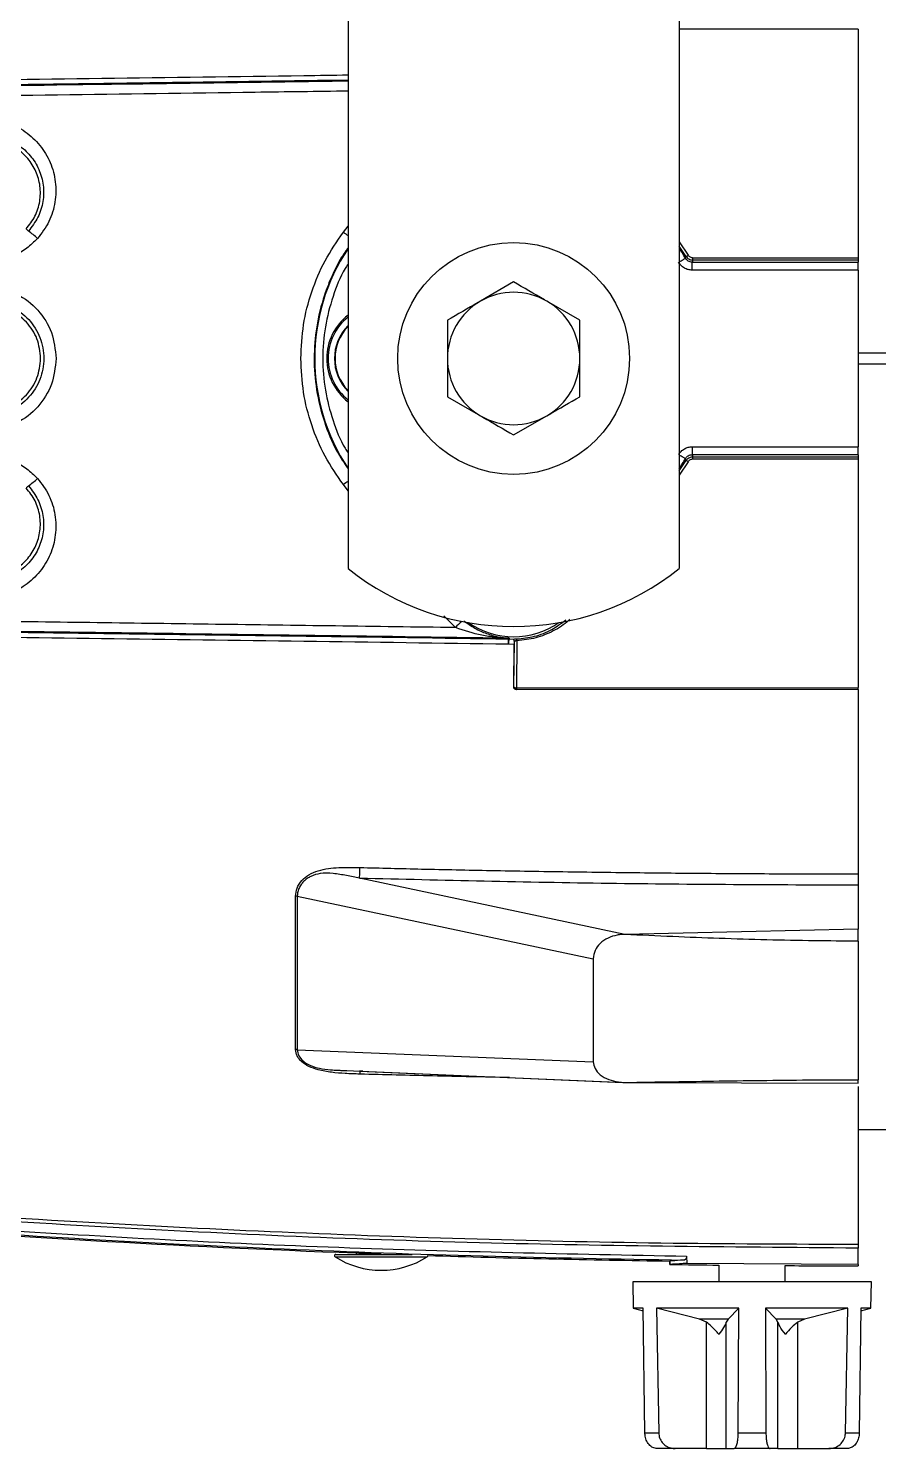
# Model space of a CAD drawing. Extents: x 17.3 to 113.1, y 4.8 to 84.5.
# Drawn here: x 23.62 to 26.83, y 31.74 to 37.1 of the extents above; entities that cross this region are included whole.
import ezdxf

# ---------------------------------------------------------------- set-up
doc = ezdxf.new("R2010")
doc.units = 0
doc.header["$MEASUREMENT"] = 0
doc.layers.add('OBJECT', color=7, linetype='CONTINUOUS')

msp = doc.modelspace()

# ---------------------------------------------------------------- linework, layer by layer
at = {"layer": 'OBJECT'}
for p, q in [((24.8264, 38.8265), (24.8264, 35.0639)), ((26.0764, 38.8265), (26.0764, 35.0639)), ((26.7514, 37.0991), (26.0764, 37.0994)), ((26.7514, 37.0991), (26.7514, 36.2368)), ((24.8088, 36.3328), (24.8264, 36.356)), ((26.0764, 36.2971), (26.11, 36.2467)), ((26.1013, 36.2428), (26.0764, 36.2802)), ((26.0996, 36.2346), (26.1013, 36.2428)), ((26.1271, 36.2281), (26.1255, 36.2198)), ((26.1255, 36.2198), (26.7514, 36.2198)), ((26.1255, 36.1898), (26.1255, 36.2198)), ((26.7514, 36.1898), (26.1255, 36.1898)), ((26.7514, 36.228), (26.1271, 36.2281)), ((26.1272, 36.2369), (26.7514, 36.2368)), ((26.7514, 36.228), (26.7514, 36.2198)), ((26.7514, 36.1898), (26.7514, 36.2198)), ((26.7514, 36.1898), (26.7514, 35.5232)), ((25.4514, 36.1452), (25.3264, 36.073)), ((25.7014, 36.0008), (25.5764, 36.073)), ((26.9577, 35.8765), (26.7514, 35.8765)), ((26.7514, 35.8365), (26.9577, 35.8365)), ((25.2014, 35.7121), (25.3264, 35.64)), ((25.4514, 35.5678), (25.5764, 35.64)), ((26.1255, 35.5232), (26.7514, 35.5232)), ((26.1255, 35.5232), (26.1255, 35.4932)), ((26.7514, 35.4932), (26.1255, 35.4932)), ((26.1255, 35.4932), (26.1271, 35.4849)), ((26.7514, 35.4932), (26.7514, 35.5232)), ((26.7514, 35.4932), (26.7514, 35.485)), ((26.0764, 35.4328), (26.1013, 35.4702)), ((26.11, 35.4663), (26.0764, 35.4159)), ((26.1013, 35.4702), (26.0996, 35.4783)), ((26.1271, 35.4849), (26.7514, 35.485)), ((26.7514, 35.4761), (26.1272, 35.476)), ((26.7514, 35.4761), (26.7514, 34.6139)), ((24.8264, 35.357), (24.8088, 35.3802)), ((25.2322, 34.8404), (25.1878, 34.8854)), ((25.432, 34.798), (25.4321, 34.8003)), ((25.4342, 34.7979), (25.432, 34.798)), ((25.4342, 34.8003), (25.4342, 34.7979)), ((25.4342, 34.7979), (25.4498, 34.7974)), ((25.4333, 34.7777), (25.4323, 34.7777)), ((25.4536, 34.7771), (25.4333, 34.7777)), ((25.4515, 34.6166), (25.4536, 34.7771)), ((25.4519, 34.617), (25.4541, 34.7873)), ((25.4541, 34.7873), (25.4539, 34.7907)), ((25.4639, 34.791), (25.4616, 34.6132)), ((25.4515, 34.6166), (25.4519, 34.617)), ((26.7514, 34.6071), (25.4614, 34.6065)), ((25.4614, 34.6065), (25.4618, 34.607)), ((25.4616, 34.6132), (26.7514, 34.6139)), ((26.7514, 34.6076), (25.4618, 34.607)), ((26.7514, 34.6071), (26.7514, 34.6076)), ((26.7514, 34.6071), (26.7514, 33.9109)), ((24.8702, 33.8953), (24.87, 33.8953)), ((25.8714, 33.6821), (24.8702, 33.8953)), ((26.7514, 33.8693), (26.7514, 33.7016)), ((24.6349, 33.8263), (24.6278, 33.8267)), ((24.6349, 33.8263), (25.7514, 33.5907)), ((26.7514, 33.7016), (25.8714, 33.6821)), ((26.7514, 33.657), (26.7514, 33.1339)), ((25.7514, 33.5907), (25.7514, 33.2018)), ((24.6349, 33.247), (25.7514, 33.2018)), ((24.7887, 33.1697), (25.8631, 33.124)), ((24.87, 33.166), (24.8703, 33.1648)), ((24.8702, 33.166), (25.8714, 33.1235)), ((24.8823, 33.1657), (24.8702, 33.166)), ((25.8714, 33.1235), (26.7514, 33.1209)), ((26.7514, 33.1089), (26.7514, 32.5128)), ((26.7514, 32.9465), (26.9577, 32.9465)), ((26.7514, 32.4367), (26.7514, 32.4982)), ((24.7775, 32.4655), (25.0469, 32.4655)), ((24.7802, 32.4747), (25.0454, 32.4747)), ((24.8576, 32.4799), (24.8576, 32.4747)), ((25.0454, 32.4747), (25.0687, 32.4747)), ((25.0469, 32.4655), (25.1252, 32.4655)), ((26.041, 32.4495), (26.0414, 32.4365)), ((26.041, 32.4495), (26.041, 32.4495)), ((26.0414, 32.4365), (26.041, 32.4495)), ((26.0414, 32.4365), (26.0414, 32.4365)), ((26.1043, 32.4677), (26.1047, 32.4408)), ((26.7514, 32.4367), (26.1047, 32.4408)), ((26.2264, 32.4342), (26.2264, 32.3715)), ((26.7514, 32.4367), (26.7514, 32.4315)), ((26.4764, 32.3715), (26.4764, 32.4322)), ((25.9014, 32.3715), (25.9031, 32.2715)), ((26.8014, 32.3715), (25.9014, 32.3715)), ((26.7996, 32.2715), (26.8014, 32.3715)), ((25.9031, 32.2715), (25.9407, 32.2614)), ((25.9406, 32.2715), (25.9031, 32.2715)), ((25.9469, 31.8004), (25.9406, 32.2715)), ((26.3014, 32.2715), (25.9906, 32.2715)), ((25.9906, 32.2715), (25.999, 31.8004)), ((26.153, 32.2306), (25.9906, 32.2715)), ((26.2605, 32.2306), (26.153, 32.2306)), ((26.1791, 32.2189), (26.153, 32.2306)), ((26.2605, 32.2306), (26.2539, 32.2189)), ((26.3014, 32.2715), (26.2605, 32.2306)), ((26.2992, 31.8004), (26.3014, 32.2715)), ((26.7121, 32.2715), (26.4014, 32.2715)), ((26.4014, 32.2715), (26.4035, 31.8004)), ((26.4422, 32.2306), (26.4014, 32.2715)), ((26.5497, 32.2306), (26.4422, 32.2306)), ((26.4488, 32.2189), (26.4422, 32.2306)), ((26.5497, 32.2306), (26.5236, 32.2189)), ((26.7121, 32.2715), (26.5497, 32.2306)), ((26.7037, 31.8004), (26.7121, 32.2715)), ((26.7621, 32.2715), (26.7558, 31.8004)), ((26.762, 32.2614), (26.7996, 32.2715)), ((26.7996, 32.2715), (26.7621, 32.2715)), ((26.1791, 31.7415), (26.1791, 32.2189)), ((26.2539, 31.7415), (26.2539, 32.2189)), ((26.4488, 31.7415), (26.4488, 32.2189)), ((26.5236, 31.7415), (26.5236, 32.2189)), ((25.9469, 31.8004), (25.999, 31.8004)), ((26.2992, 31.8004), (26.4035, 31.8004)), ((26.7037, 31.8004), (26.7558, 31.8004)), ((26.0614, 31.7415), (25.9936, 31.7415)), ((26.1791, 31.7415), (26.0614, 31.7415)), ((26.1791, 31.7415), (26.2539, 31.7415)), ((26.2539, 31.7415), (26.2835, 31.7415)), ((26.4192, 31.7415), (26.2835, 31.7415)), ((26.4488, 31.7415), (26.4192, 31.7415)), ((26.4488, 31.7415), (26.5236, 31.7415)), ((26.5236, 31.7415), (26.6413, 31.7415)), ((26.7091, 31.7415), (26.6413, 31.7415))]:
    msp.add_line(p, q, dxfattribs=at)
at = {"layer": 'OBJECT', "flags": 128}
for points in [[(26.0764, 36.2211), (26.0787, 36.2225), (26.0835, 36.2253), (26.088, 36.2279), (26.0919, 36.2301), (26.0951, 36.232), (26.0975, 36.2334), (26.0991, 36.2343), (26.0996, 36.2346)], [(26.0996, 35.4783), (26.0991, 35.4786), (26.0975, 35.4795), (26.0951, 35.4809), (26.0919, 35.4828), (26.088, 35.4851), (26.0835, 35.4877), (26.0787, 35.4905), (26.0764, 35.4919)]]:
    msp.add_lwpolyline(points, dxfattribs=at)
at = {"layer": 'OBJECT'}
msp.add_circle((25.4514, 35.8565), 0.4375, dxfattribs=at)
for centre, radius, start, end in [((23.9204, 36.6739), 0.4509, 226.7586, 228.2473), ((23.4449, 36.0901), 0.3031, 46.2734, 54.6876), ((25.1028, 36.7327), 0.4964, 233.6784, 236.1554), ((25.4514, 35.8565), 0.7505, 146.3835, 213.6165), ((25.4514, 35.8565), 0.7505, 30.2571, 33.6165), ((26.0961, 36.2659), 0.0237, 282.6843, 305.9634), ((25.9449, 36.235), 0.1824, 357.8107, 0.595), ((25.4514, 35.8565), 0.25, 60, 120), ((25.4514, 35.8565), 0.25, 120, 180), ((25.4514, 35.8565), 0.25, 0, 60), ((24.9514, 35.8565), 0.2056, 127.4464, 232.5536), ((24.9514, 35.8565), 0.2, 128.6822, 231.3178), ((24.9514, 35.8565), 0.1762, 135.1999, 224.8001), ((24.9514, 35.8565), 0.1739, 135.9712, 224.0288), ((25.4514, 35.8565), 0.25, 180, 240), ((25.4514, 35.8565), 0.25, 300, 0), ((25.4514, 35.8565), 0.25, 240, 300), ((25.4514, 35.8565), 0.7505, 326.3835, 329.7429), ((26.0961, 35.4471), 0.0237, 54.0366, 77.3157), ((25.9449, 35.4779), 0.1824, 359.405, 2.1893), ((23.4449, 35.6228), 0.3031, 305.3124, 313.7266), ((25.1034, 34.9794), 0.4974, 123.8477, 126.3197), ((23.9197, 35.0398), 0.45, 131.7511, 133.243), ((25.4514, 35.8445), 1, 231.3178, 308.6822), ((25.3504, 34.7444), 0.1524, 128.3966, 140.9255), ((25.4514, 35.1065), 0.3005, 235.3857, 304.6143), ((25.2297, 34.7843), 0.2027, 358.122, 3.8586), ((25.4313, 34.7479), 0.0525, 86.8041, 89.18), ((24.8924, 34.8116), 0.5419, 356.4144, 358.5566), ((25.4248, 34.7907), 0.0391, 0.3627, 10.3744), ((25.4619, 34.617), 0.01, 180.084, 269.9169), ((26.7514, 83.1045), 50.66, 263.32684, 267.85571), ((24.7802, 32.4697), 0.005, 90, 237.4319), ((24.9514, 32.7377), 0.323, 237.4319, 302.5681), ((25.1225, 32.4697), 0.005, 302.5681, 9.0281), ((26.7514, 83.1045), 50.66, 268.16308, 269.19659), ((26.7514, 83.0915), 50.66, 269.19697, 269.40622), ((26.7514, 83.0915), 50.66, 269.68898, 270)]:
    msp.add_arc(centre, radius, start, end, dxfattribs=at)
for points, knots in [([(20.7676, 36.8515), (21.2839, 36.8579), (22.3172, 36.8708), (23.6714, 36.8885), (24.5088, 36.9), (24.8264, 36.9043)], [0, 0, 0, 0, 0.382702, 0.765908, 1, 1, 1, 1]), ([(24.8264, 36.9067), (24.5192, 36.9025), (23.7026, 36.8912), (22.3797, 36.8739), (21.3672, 36.8613), (20.8613, 36.855)], [0, 0, 0, 0, 0.23178, 0.616222, 1, 1, 1, 1]), ([(20.8644, 36.8749), (21.1084, 36.878), (21.6053, 36.8843), (22.3656, 36.894), (23.1324, 36.9041), (23.9001, 36.9143), (24.4607, 36.9218), (24.7707, 36.9261), (24.8264, 36.9269)], [0, 0, 0, 0, 0.185391, 0.377506, 0.576351, 0.765931, 0.957987, 1, 1, 1, 1]), ([(20.7621, 36.8147), (21.0014, 36.8176), (21.488, 36.8234), (22.2318, 36.8327), (22.9817, 36.8422), (23.7325, 36.8521), (24.3437, 36.8603), (24.7095, 36.8653), (24.8264, 36.8669)], [0, 0, 0, 0, 0.177189, 0.360441, 0.549759, 0.730707, 0.913979, 1, 1, 1, 1]), ([(23.4639, 36.7603), (23.4897, 36.7572), (23.5411, 36.7513), (23.61, 36.715), (23.666, 36.663), (23.7053, 36.5974), (23.7252, 36.5233), (23.7235, 36.4463), (23.7015, 36.3711), (23.6701, 36.3298), (23.6544, 36.3092)], [0, 0, 0, 0, 0.125399, 0.250033, 0.374937, 0.500007, 0.625107, 0.75017, 0.875155, 1, 1, 1, 1]), ([(23.4643, 36.6986), (23.4853, 36.6967), (23.5272, 36.6928), (23.5835, 36.6646), (23.6294, 36.6235), (23.6619, 36.5711), (23.6786, 36.5113), (23.6774, 36.4488), (23.6591, 36.3875), (23.6331, 36.3542), (23.6201, 36.3375)], [0, 0, 0, 0, 0.125945, 0.251061, 0.375911, 0.500546, 0.625123, 0.749825, 0.874778, 1, 1, 1, 1]), ([(23.6114, 36.3454), (23.6237, 36.3609), (23.6481, 36.392), (23.6654, 36.4492), (23.6665, 36.5078), (23.6506, 36.5637), (23.6199, 36.6127), (23.5767, 36.6507), (23.524, 36.6764), (23.485, 36.6797), (23.4655, 36.6814)], [0, 0, 0, 0, 0.1248514, 0.2496703, 0.374509, 0.4994319, 0.6244738, 0.749587, 0.8746189, 1, 1, 1, 1]), ([(23.6544, 36.3092), (23.6414, 36.2964), (23.6156, 36.271), (23.5681, 36.244), (23.5167, 36.2258), (23.4806, 36.2231), (23.4626, 36.2217)], [0, 0, 0, 0, 0.251427, 0.50031, 0.75055, 1, 1, 1, 1]), ([(24.6483, 35.8565), (24.6503, 35.8991), (24.6543, 35.9845), (24.6868, 36.1089), (24.7363, 36.2274), (24.7846, 36.2976), (24.8088, 36.3328)], [0, 0, 0, 0, 0.249549, 0.499968, 0.749833, 1, 1, 1, 1]), ([(24.8264, 36.2746), (24.8181, 36.2626), (24.795, 36.2291), (24.765, 36.1689), (24.7305, 36.0819), (24.7051, 35.9774), (24.6955, 35.857), (24.7048, 35.7364), (24.7341, 35.6185), (24.7746, 35.5176), (24.8117, 35.4621), (24.8264, 35.4402)], [0, 0, 0, 0, 0.049424, 0.13824, 0.227356, 0.366591, 0.500406, 0.634291, 0.773557, 0.910718, 1, 1, 1, 1]), ([(26.1013, 36.2428), (26.1028, 36.2406), (26.1058, 36.2364), (26.1121, 36.2317), (26.1193, 36.2287), (26.1245, 36.2283), (26.1271, 36.2281)], [0, 0, 0, 0, 0.2497795, 0.4995782, 0.7496537, 1, 1, 1, 1]), ([(26.11, 36.2467), (26.111, 36.2453), (26.113, 36.2425), (26.1172, 36.2394), (26.122, 36.2373), (26.1255, 36.237), (26.1272, 36.2369)], [0, 0, 0, 0, 0.248699, 0.500161, 0.750977, 1, 1, 1, 1]), ([(24.8264, 36.2124), (24.8227, 36.2068), (24.7982, 36.1691), (24.7673, 36.0897), (24.7372, 35.9759), (24.7276, 35.8565), (24.7372, 35.7371), (24.7673, 35.6233), (24.7982, 35.5438), (24.8227, 35.5061), (24.8264, 35.5005)], [0, 0, 0, 0, 0.0268709, 0.1810548, 0.3394352, 0.5, 0.6605648, 0.8189452, 0.9731291, 1, 1, 1, 1]), ([(26.1255, 36.1898), (26.1203, 36.1901), (26.1099, 36.1909), (26.0954, 36.1972), (26.0826, 36.2066), (26.0767, 36.2152), (26.0737, 36.2195)], [0, 0, 0, 0, 0.2499898, 0.4998146, 0.7501668, 1, 1, 1, 1]), ([(26.1255, 36.2198), (26.1229, 36.22), (26.1177, 36.2203), (26.1105, 36.2235), (26.1041, 36.2282), (26.1011, 36.2325), (26.0996, 36.2346)], [0, 0, 0, 0, 0.249341, 0.49971, 0.74966, 1, 1, 1, 1]), ([(26.7514, 36.2368), (26.7514, 36.2357), (26.7514, 36.2341), (26.7514, 36.2321), (26.7514, 36.2309), (26.7514, 36.2298), (26.7514, 36.2289), (26.7514, 36.2282), (26.7514, 36.228), (26.7514, 36.228)], [0, 0, 0, 0, 0.235209, 0.351551, 0.467887, 0.584217, 0.700551, 0.816896, 1, 1, 1, 1]), ([(25.5764, 36.073), (25.5734, 36.0747), (25.5312, 36.0991), (25.4898, 36.1229), (25.4514, 36.1452)], [0, 0, 0, 0, 0.070214, 1, 1, 1, 1]), ([(23.4813, 36.1262), (23.5142, 36.1196), (23.5798, 36.1063), (23.6593, 36.0424), (23.714, 35.9564), (23.7211, 35.8898), (23.7246, 35.8565)], [0, 0, 0, 0, 0.250566, 0.500351, 0.750175, 1, 1, 1, 1]), ([(23.4794, 36.0715), (23.506, 36.0665), (23.5591, 36.0567), (23.6247, 36.0062), (23.6682, 35.9373), (23.6835, 35.8564), (23.6682, 35.7756), (23.6246, 35.7067), (23.559, 35.6563), (23.506, 35.6464), (23.4794, 35.6415)], [0, 0, 0, 0, 0.125649, 0.250726, 0.375502, 0.500091, 0.624668, 0.749422, 0.874515, 1, 1, 1, 1]), ([(23.6663, 35.8565), (23.6636, 35.8817), (23.658, 35.9321), (23.6153, 35.9962), (23.5543, 36.0428), (23.5048, 36.0517), (23.4799, 36.0561)], [0, 0, 0, 0, 0.249291, 0.498953, 0.749084, 1, 1, 1, 1]), ([(25.3264, 36.073), (25.3234, 36.0713), (25.2812, 36.0469), (25.2398, 36.023), (25.2014, 36.0008)], [0, 0, 0, 0, 0.070213, 1, 1, 1, 1]), ([(25.2014, 36.0008), (25.2014, 35.9909), (25.2014, 35.9439), (25.2014, 35.895), (25.2014, 35.8565)], [0, 0, 0, 0, 0.211002, 1, 1, 1, 1]), ([(25.7014, 35.8565), (25.7014, 35.895), (25.7014, 35.9439), (25.7014, 35.9909), (25.7014, 36.0008)], [0, 0, 0, 0, 0.788998, 1, 1, 1, 1]), ([(23.4799, 35.6568), (23.5047, 35.6613), (23.5543, 35.6701), (23.6153, 35.7167), (23.658, 35.7809), (23.6636, 35.8313), (23.6663, 35.8565)], [0, 0, 0, 0, 0.250681, 0.500935, 0.750645, 1, 1, 1, 1]), ([(23.7246, 35.8565), (23.7211, 35.8232), (23.714, 35.7565), (23.6592, 35.6705), (23.5797, 35.6066), (23.5141, 35.5934), (23.4813, 35.5868)], [0, 0, 0, 0, 0.24993, 0.499886, 0.749919, 1, 1, 1, 1]), ([(24.8088, 35.3802), (24.7846, 35.4153), (24.7363, 35.4856), (24.6868, 35.6041), (24.6543, 35.7285), (24.6503, 35.8137), (24.6483, 35.8565)], [0, 0, 0, 0, 0.250229, 0.500882, 0.749824, 1, 1, 1, 1]), ([(25.2014, 35.8565), (25.2014, 35.8452), (25.2014, 35.7963), (25.2014, 35.7487), (25.2014, 35.7121)], [0, 0, 0, 0, 0.2318492, 1, 1, 1, 1]), ([(25.7014, 35.7121), (25.7014, 35.7487), (25.7014, 35.7963), (25.7014, 35.8452), (25.7014, 35.8565)], [0, 0, 0, 0, 0.7681508, 1, 1, 1, 1]), ([(25.5764, 35.64), (25.5793, 35.6417), (25.6215, 35.6661), (25.6629, 35.6899), (25.7014, 35.7121)], [0, 0, 0, 0, 0.070213, 1, 1, 1, 1]), ([(25.3264, 35.64), (25.3293, 35.6383), (25.3715, 35.6139), (25.4129, 35.59), (25.4514, 35.5678)], [0, 0, 0, 0, 0.070214, 1, 1, 1, 1]), ([(23.4626, 35.4912), (23.4807, 35.4899), (23.5168, 35.4871), (23.5683, 35.4689), (23.6157, 35.4419), (23.6415, 35.4165), (23.6544, 35.4038)], [0, 0, 0, 0, 0.250785, 0.500021, 0.750018, 1, 1, 1, 1]), ([(26.0737, 35.4934), (26.0767, 35.4977), (26.0826, 35.5064), (26.0954, 35.5157), (26.1099, 35.522), (26.1203, 35.5228), (26.1255, 35.5232)], [0, 0, 0, 0, 0.250003, 0.499813, 0.750165, 1, 1, 1, 1]), ([(26.0996, 35.4783), (26.1011, 35.4805), (26.1041, 35.4848), (26.1104, 35.4895), (26.1177, 35.4926), (26.1229, 35.493), (26.1255, 35.4932)], [0, 0, 0, 0, 0.2494547, 0.4998675, 0.749774, 1, 1, 1, 1]), ([(26.1013, 35.4702), (26.1028, 35.4723), (26.1057, 35.4766), (26.1121, 35.4812), (26.1193, 35.4843), (26.1245, 35.4847), (26.1271, 35.4849)], [0, 0, 0, 0, 0.24939, 0.499166, 0.749323, 1, 1, 1, 1]), ([(26.1272, 35.476), (26.1255, 35.4759), (26.122, 35.4757), (26.1172, 35.4735), (26.113, 35.4705), (26.111, 35.4677), (26.11, 35.4663)], [0, 0, 0, 0, 0.248921, 0.499835, 0.751191, 1, 1, 1, 1]), ([(26.7514, 35.485), (26.7514, 35.4849), (26.7514, 35.4847), (26.7514, 35.4837), (26.7514, 35.4827), (26.7514, 35.4815), (26.7514, 35.4802), (26.7514, 35.4784), (26.7514, 35.477), (26.7514, 35.4761)], [0, 0, 0, 0, 0.235207, 0.351552, 0.467887, 0.584228, 0.700573, 0.816902, 1, 1, 1, 1]), ([(23.6544, 35.4038), (23.6701, 35.3832), (23.7015, 35.3419), (23.7235, 35.2667), (23.7252, 35.1897), (23.7053, 35.1156), (23.666, 35.0499), (23.61, 34.9979), (23.5411, 34.9617), (23.4897, 34.9557), (23.4639, 34.9527)], [0, 0, 0, 0, 0.124845, 0.24983, 0.374893, 0.499993, 0.625062, 0.749967, 0.874601, 1, 1, 1, 1]), ([(23.6201, 35.3755), (23.6332, 35.3587), (23.6592, 35.3253), (23.6774, 35.2641), (23.6786, 35.2017), (23.6619, 35.1419), (23.6294, 35.0895), (23.5835, 35.0483), (23.5271, 35.0202), (23.4853, 35.0163), (23.4643, 35.0143)], [0, 0, 0, 0, 0.1256654, 0.2503632, 0.3748706, 0.4993744, 0.6239874, 0.748872, 0.8742199, 1, 1, 1, 1]), ([(23.4655, 35.0316), (23.485, 35.0332), (23.5239, 35.0365), (23.5765, 35.0621), (23.6198, 35.1001), (23.6506, 35.149), (23.6664, 35.205), (23.6654, 35.2635), (23.6482, 35.3209), (23.6237, 35.352), (23.6114, 35.3676)], [0, 0, 0, 0, 0.124906, 0.249953, 0.375022, 0.500104, 0.625116, 0.749959, 0.874676, 1, 1, 1, 1]), ([(25.2322, 34.8404), (24.93, 34.8446), (24.3302, 34.8529), (23.4289, 34.8649), (22.5291, 34.8765), (21.6383, 34.8877), (21.0503, 34.8948), (20.7621, 34.8982)], [0, 0, 0, 0, 0.2022766, 0.4015017, 0.6039518, 0.8059482, 1, 1, 1, 1]), ([(25.4321, 34.8003), (24.9125, 34.8075), (23.8731, 34.8218), (22.3172, 34.8422), (21.2839, 34.855), (20.7676, 34.8614)], [0, 0, 0, 0, 0.333336, 0.666886, 1, 1, 1, 1]), ([(20.8613, 34.8579), (21.3672, 34.8516), (22.3797, 34.839), (23.9043, 34.819), (24.9229, 34.805), (25.432, 34.798)], [0, 0, 0, 0, 0.33303, 0.666639, 1, 1, 1, 1]), ([(25.263, 34.8665), (25.2769, 34.8566), (25.3047, 34.8367), (25.3491, 34.8173), (25.3906, 34.8053), (25.4221, 34.8013), (25.4332, 34.8004), (25.4341, 34.8003), (25.4342, 34.8003), (25.4342, 34.8003)], [0, 0, 0, 0, 0.249937, 0.500626, 0.749427, 0.968478, 0.986306, 0.993527, 1, 1, 1, 1]), ([(25.4632, 34.7978), (25.4856, 34.8001), (25.5317, 34.805), (25.5955, 34.8301), (25.6313, 34.8569), (25.6483, 34.8697)], [0, 0, 0, 0, 0.330582, 0.680069, 1, 1, 1, 1]), ([(25.6626, 34.8718), (25.6613, 34.8704), (25.6442, 34.8518), (25.6012, 34.8265), (25.5356, 34.7983), (25.4878, 34.7934), (25.4639, 34.791)], [0, 0, 0, 0, 0.02736, 0.351619, 0.675255, 1, 1, 1, 1]), ([(25.4323, 34.7777), (25.1746, 34.7813), (24.6624, 34.7884), (23.8996, 34.7987), (23.1319, 34.8089), (22.3652, 34.8189), (21.6051, 34.8287), (21.1083, 34.8349), (20.8644, 34.838)], [0, 0, 0, 0, 0.168843, 0.335534, 0.500076, 0.67255, 0.839189, 1, 1, 1, 1]), ([(25.4321, 34.8003), (25.4321, 34.8003), (25.4321, 34.8003), (25.432, 34.8004), (25.4316, 34.8004), (25.4176, 34.8011), (25.381, 34.8037), (25.3155, 34.8131), (25.2653, 34.8295), (25.2322, 34.8404)], [0, 0, 0, 0, 0.001142, 0.002301, 0.004791, 0.01068, 0.246792, 0.502027, 1, 1, 1, 1]), ([(25.4498, 34.7974), (25.4497, 34.7973), (25.4495, 34.7971), (25.4507, 34.7952), (25.4526, 34.7925), (25.4539, 34.7907)], [0, 0, 0, 0, 0.252438, 0.503217, 1, 1, 1, 1]), ([(25.4498, 34.7974), (25.4517, 34.7975), (25.4546, 34.7975), (25.4594, 34.7976), (25.462, 34.7977), (25.4632, 34.7978)], [0, 0, 0, 0, 0.499445, 0.751584, 1, 1, 1, 1]), ([(25.4539, 34.7907), (25.4538, 34.7881), (25.4537, 34.7842), (25.4536, 34.779), (25.4536, 34.7771)], [0, 0, 0, 0, 0.6495649, 1, 1, 1, 1]), ([(25.4639, 34.791), (25.4632, 34.7909), (25.4619, 34.7908), (25.4594, 34.7903), (25.4567, 34.7896), (25.4546, 34.7885), (25.4542, 34.7877), (25.4541, 34.7873)], [0, 0, 0, 0, 0.117751, 0.236264, 0.479976, 0.736393, 1, 1, 1, 1]), ([(25.4614, 34.6065), (25.4603, 34.6066), (25.4583, 34.6068), (25.4555, 34.6083), (25.4533, 34.6105), (25.4518, 34.6134), (25.4516, 34.6155), (25.4515, 34.6166)], [0, 0, 0, 0, 0.1904146, 0.380721, 0.5749326, 0.7832683, 1, 1, 1, 1]), ([(25.4519, 34.617), (25.4519, 34.6169), (25.4519, 34.6169), (25.4519, 34.6167), (25.4521, 34.6162), (25.4528, 34.6154), (25.4544, 34.6144), (25.4569, 34.6137), (25.4592, 34.6134), (25.4608, 34.6133), (25.4616, 34.6132)], [0, 0, 0, 0, 0.013718, 0.037881, 0.117462, 0.241308, 0.499767, 0.695357, 0.834141, 1, 1, 1, 1]), ([(25.4616, 34.6132), (25.4616, 34.6124), (25.4617, 34.6106), (25.4617, 34.6087), (25.4618, 34.6073), (25.4618, 34.6071), (25.4618, 34.607)], [0, 0, 0, 0, 0.249948, 0.499967, 0.749993, 1, 1, 1, 1]), ([(26.7514, 34.6076), (26.7514, 34.6076), (26.7514, 34.6077), (26.7514, 34.6082), (26.7514, 34.6089), (26.7514, 34.6099), (26.7514, 34.6111), (26.7514, 34.6124), (26.7514, 34.6134), (26.7514, 34.6139)], [0, 0, 0, 0, 0.143851, 0.287677, 0.431526, 0.575369, 0.719208, 0.857742, 1, 1, 1, 1]), ([(24.6278, 33.8267), (24.6291, 33.8372), (24.6318, 33.8581), (24.6504, 33.8863), (24.678, 33.9092), (24.7251, 33.9289), (24.7917, 33.9361), (24.8444, 33.9353), (24.8708, 33.935)], [0, 0, 0, 0, 0.125023, 0.250261, 0.372599, 0.500558, 0.750171, 1, 1, 1, 1]), ([(24.87, 33.8953), (24.8702, 33.9024), (24.8706, 33.9166), (24.8707, 33.9288), (24.8708, 33.935)], [0, 0, 0, 0, 0.499997, 1, 1, 1, 1]), ([(24.8708, 33.935), (24.9486, 33.933), (25.1135, 33.9289), (25.375, 33.9236), (25.6554, 33.9189), (25.9382, 33.9152), (26.2139, 33.9127), (26.4826, 33.9112), (26.6618, 33.911), (26.7514, 33.9109)], [0, 0, 0, 0, 0.124105, 0.263212, 0.41732, 0.571428, 0.714286, 0.857143, 1, 1, 1, 1]), ([(24.87, 33.8953), (24.8535, 33.8985), (24.8202, 33.9049), (24.7707, 33.9131), (24.7243, 33.9149), (24.6914, 33.9051), (24.6713, 33.8934), (24.659, 33.8828), (24.6484, 33.8699), (24.6405, 33.8556), (24.6356, 33.8405), (24.6351, 33.8306), (24.6349, 33.8263)], [0, 0, 0, 0, 0.167655, 0.336418, 0.499288, 0.624455, 0.681335, 0.749952, 0.805262, 0.875044, 0.94588, 1, 1, 1, 1]), ([(24.87, 33.8953), (25.1835, 33.8877), (25.8104, 33.8726), (26.4377, 33.8704), (26.7514, 33.8693)], [0, 0, 0, 0, 0.500002, 1, 1, 1, 1]), ([(26.7514, 33.9109), (26.7514, 33.9076), (26.7514, 33.8987), (26.7514, 33.8841), (26.7514, 33.8733), (26.7514, 33.8693)], [0, 0, 0, 0, 0.263891, 0.723095, 1, 1, 1, 1]), ([(24.6278, 33.2476), (24.6278, 33.3351), (24.6277, 33.5102), (24.6278, 33.7212), (24.6278, 33.8267)], [0, 0, 0, 0, 0.500003, 1, 1, 1, 1]), ([(24.6349, 33.8263), (24.6349, 33.7208), (24.6349, 33.5097), (24.6349, 33.3346), (24.6349, 33.247)], [0, 0, 0, 0, 0.499779, 1, 1, 1, 1]), ([(25.8714, 33.6821), (25.8675, 33.6821), (25.8576, 33.682), (25.8358, 33.6791), (25.8059, 33.6698), (25.7768, 33.6496), (25.756, 33.6221), (25.7529, 33.6014), (25.7514, 33.5907)], [0, 0, 0, 0, 0.0612938, 0.1579775, 0.3530257, 0.5689643, 0.7756011, 1, 1, 1, 1]), ([(26.7514, 33.657), (26.6964, 33.6573), (26.5816, 33.6578), (26.4069, 33.6615), (26.2289, 33.667), (26.0505, 33.6739), (25.9318, 33.6794), (25.8714, 33.6821)], [0, 0, 0, 0, 0.187145, 0.391348, 0.595125, 0.793954, 1, 1, 1, 1]), ([(26.7514, 33.657), (26.7514, 33.6627), (26.7514, 33.674), (26.7514, 33.6902), (26.7514, 33.6992), (26.7514, 33.7016)], [0, 0, 0, 0, 0.425026, 0.850044, 1, 1, 1, 1]), ([(24.8708, 33.1551), (24.8523, 33.1557), (24.8167, 33.1569), (24.764, 33.1612), (24.7169, 33.1691), (24.6779, 33.1829), (24.6502, 33.2011), (24.6317, 33.2231), (24.6291, 33.2395), (24.6278, 33.2476)], [0, 0, 0, 0, 0.175155, 0.335953, 0.499736, 0.628068, 0.749936, 0.875048, 1, 1, 1, 1]), ([(24.6349, 33.247), (24.6337, 33.2472), (24.6314, 33.2475), (24.629, 33.2476), (24.6278, 33.2476)], [0, 0, 0, 0, 0.500003, 1, 1, 1, 1]), ([(24.6349, 33.247), (24.6361, 33.2394), (24.6384, 33.2241), (24.6563, 33.2033), (24.6834, 33.1866), (24.7196, 33.1758), (24.7558, 33.1715), (24.7791, 33.1703), (24.7887, 33.1698)], [0, 0, 0, 0, 0.169475, 0.339571, 0.508222, 0.676895, 0.867999, 1, 1, 1, 1]), ([(25.7514, 33.2018), (25.7529, 33.1929), (25.7559, 33.1752), (25.7771, 33.1514), (25.8082, 33.1339), (25.8419, 33.1251), (25.8631, 33.124), (25.8714, 33.1235)], [0, 0, 0, 0, 0.217937, 0.435233, 0.661573, 0.868603, 1, 1, 1, 1]), ([(24.7887, 33.1698), (24.7933, 33.1695), (24.8044, 33.1688), (24.8154, 33.1683), (24.8218, 33.1681)], [0, 0, 0, 0, 0.41689, 1, 1, 1, 1]), ([(24.8703, 33.1648), (24.8704, 33.1647), (24.8707, 33.1643), (24.8707, 33.1589), (24.8708, 33.1551)], [0, 0, 0, 0, 0.289714, 1, 1, 1, 1]), ([(25.4362, 33.142), (25.3394, 33.1439), (25.1509, 33.1477), (24.9624, 33.1527), (24.8708, 33.1551)], [0, 0, 0, 0, 0.513737, 1, 1, 1, 1]), ([(25.8714, 33.1235), (25.9318, 33.1245), (26.0504, 33.1264), (26.2289, 33.1292), (26.4069, 33.1317), (26.5816, 33.1335), (26.6964, 33.1338), (26.7514, 33.1339)], [0, 0, 0, 0, 0.206023, 0.404822, 0.608638, 0.812834, 1, 1, 1, 1]), ([(26.7514, 33.1209), (26.7514, 33.1208), (26.7514, 33.1206), (26.7514, 33.127), (26.7514, 33.1325), (26.7514, 33.1339)], [0, 0, 0, 0, 0.425021, 0.850046, 1, 1, 1, 1]), ([(26.7514, 32.4982), (26.2595, 32.5022), (25.2757, 32.5103), (23.8014, 32.5778), (22.3294, 32.6822), (21.3515, 32.7886), (20.8627, 32.8418)], [0, 0, 0, 0, 0.25003, 0.500058, 0.750055, 1, 1, 1, 1]), ([(20.8644, 32.8563), (21.0969, 32.83), (21.5699, 32.7764), (22.2924, 32.7077), (23.0394, 32.6469), (23.7887, 32.5975), (24.5339, 32.5593), (25.2685, 32.5327), (26.0083, 32.5158), (26.5031, 32.5138), (26.7514, 32.5128)], [0, 0, 0, 0, 0.118989, 0.241992, 0.369009, 0.500039, 0.623805, 0.748387, 0.873785, 1, 1, 1, 1]), ([(20.8644, 32.7924), (21.1023, 32.7655), (21.5862, 32.7108), (22.3257, 32.6409), (23.0807, 32.5801), (23.8368, 32.5309), (24.588, 32.4934), (25.3386, 32.4662), (25.8417, 32.4576), (26.0945, 32.4532)], [0, 0, 0, 0, 0.136957, 0.278626, 0.425005, 0.570315, 0.712103, 0.855331, 1, 1, 1, 1]), ([(20.8661, 32.8069), (21.3011, 32.7592), (22.1712, 32.6638), (23.4804, 32.5643), (24.7916, 32.4941), (25.6668, 32.4765), (26.1043, 32.4677)], [0, 0, 0, 0, 0.249981, 0.5, 0.749995, 1, 1, 1, 1]), ([(26.7514, 32.5128), (26.7514, 32.5125), (26.7514, 32.5121), (26.7514, 32.5105), (26.7514, 32.509), (26.7514, 32.5072), (26.7514, 32.5051), (26.7514, 32.5022), (26.7514, 32.4998), (26.7514, 32.4982)], [0, 0, 0, 0, 0.226959, 0.339219, 0.451486, 0.563736, 0.675991, 0.78826, 1, 1, 1, 1]), ([(24.8559, 32.48), (24.8569, 32.4799), (24.859, 32.4799), (24.8755, 32.4797), (24.8997, 32.4793), (24.9266, 32.4787), (24.9443, 32.4781), (24.9514, 32.4778)], [0, 0, 0, 0, 0.2146291, 0.42928, 0.6439213, 0.8585499, 1, 1, 1, 1]), ([(26.0945, 32.4532), (26.0773, 32.452), (26.0483, 32.4501), (26.0431, 32.4496), (26.041, 32.4495)], [0, 0, 0, 0, 0.593401, 1, 1, 1, 1]), ([(26.1047, 32.4408), (26.0858, 32.4396), (26.051, 32.4373), (26.0444, 32.4367), (26.0414, 32.4365)], [0, 0, 0, 0, 0.54186, 1, 1, 1, 1]), ([(26.1043, 32.4677), (26.1042, 32.4663), (26.1041, 32.4641), (26.1033, 32.4609), (26.1022, 32.4586), (26.1007, 32.4566), (26.0992, 32.4551), (26.0971, 32.4537), (26.0955, 32.4534), (26.0945, 32.4532)], [0, 0, 0, 0, 0.171872, 0.256728, 0.427736, 0.526486, 0.654996, 0.783434, 1, 1, 1, 1]), ([(26.2257, 32.1727), (26.2256, 32.1728), (26.2173, 32.1834), (26.2026, 32.2006), (26.1853, 32.2141), (26.1791, 32.2189)], [0, 0, 0, 0, 0.004609, 0.647696, 1, 1, 1, 1]), ([(26.2539, 32.2189), (26.251, 32.2125), (26.2447, 32.1987), (26.2327, 32.1817), (26.2257, 32.1728), (26.2257, 32.1727)], [0, 0, 0, 0, 0.458105, 0.995394, 1, 1, 1, 1]), ([(26.477, 32.1727), (26.477, 32.1728), (26.4686, 32.1834), (26.4569, 32.2006), (26.4509, 32.2141), (26.4488, 32.2189)], [0, 0, 0, 0, 0.004609, 0.647696, 1, 1, 1, 1]), ([(26.5236, 32.2189), (26.5156, 32.2125), (26.4984, 32.1987), (26.4841, 32.1817), (26.4771, 32.1728), (26.477, 32.1727)], [0, 0, 0, 0, 0.4581043, 0.9953935, 1, 1, 1, 1]), ([(25.9936, 31.7415), (25.988, 31.7422), (25.9767, 31.7437), (25.9619, 31.7555), (25.9516, 31.7725), (25.9474, 31.7886), (25.947, 31.7979), (25.9469, 31.8004)], [0, 0, 0, 0, 0.241745, 0.484005, 0.711796, 0.922051, 1, 1, 1, 1]), ([(25.999, 31.8004), (25.9998, 31.794), (26.0012, 31.7812), (26.0111, 31.7642), (26.0257, 31.751), (26.0432, 31.7429), (26.0557, 31.7419), (26.0614, 31.7415)], [0, 0, 0, 0, 0.198026, 0.39586, 0.598898, 0.81482, 1, 1, 1, 1]), ([(26.2835, 31.7415), (26.2854, 31.7422), (26.2892, 31.7437), (26.2942, 31.7555), (26.2977, 31.7725), (26.2991, 31.7886), (26.2992, 31.7979), (26.2992, 31.8004)], [0, 0, 0, 0, 0.241745, 0.484005, 0.711795, 0.922051, 1, 1, 1, 1]), ([(26.4035, 31.8004), (26.4037, 31.794), (26.404, 31.7812), (26.4065, 31.7642), (26.4102, 31.751), (26.4146, 31.7429), (26.4177, 31.7419), (26.4192, 31.7415)], [0, 0, 0, 0, 0.198026, 0.395861, 0.598898, 0.81482, 1, 1, 1, 1]), ([(26.6413, 31.7415), (26.6488, 31.7422), (26.6639, 31.7437), (26.6836, 31.7555), (26.6975, 31.7725), (26.703, 31.7886), (26.7035, 31.7979), (26.7037, 31.8004)], [0, 0, 0, 0, 0.241745, 0.4840054, 0.7117956, 0.922051, 1, 1, 1, 1]), ([(26.7558, 31.8004), (26.7553, 31.794), (26.7542, 31.7812), (26.7468, 31.7642), (26.7359, 31.751), (26.7228, 31.7429), (26.7134, 31.7419), (26.7091, 31.7415)], [0, 0, 0, 0, 0.198026, 0.395861, 0.598898, 0.81482, 1, 1, 1, 1])]:
    msp.add_open_spline(points, degree=3, knots=knots, dxfattribs=at)

doc.saveas('drawing.dxf')
